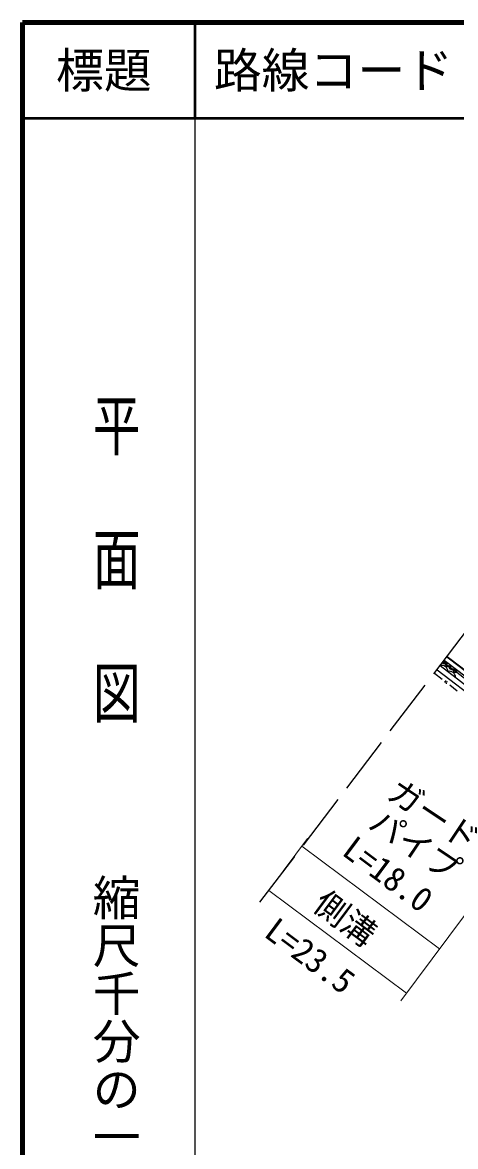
# Model space of a CAD drawing. Units: millimetres, scale not verified. Extents: x 40000 to 680000, y 20000 to 380000.
# Drawn here: x 40000 to 85259, y 262470 to 380000 of the extents above; entities that cross this region are included whole.
import ezdxf
from ezdxf.enums import TextEntityAlignment as Align

# ---------------------------------------------------------------- set-up
doc = ezdxf.new("R2010")
doc.units = ezdxf.units.MM
doc.header["$LTSCALE"] = 1000
doc.linetypes.add('DASHED', pattern=[7.5, 6, -1.5])
for name, color, linetype, lineweight in [('M-BGD', 7, 'Continuous', 25), ('M-STR-HTXT', 7, 'Continuous', 13), ('M-TTL', 2, 'Continuous', 140), ('M-TTL-BAND', 7, 'Continuous', 25), ('M-TTL-LINE', 7, 'Continuous', 50)]:
    doc.layers.add(name, color=color, linetype=linetype, lineweight=lineweight)
doc.layers.add('M-TTL-TXT', color=7, linetype='Continuous')
doc.styles.add('@ＭＳ ゴシック', font='')
doc.styles.add('ＭＳ ゴシック', font='')
doc.styles.get('@ＭＳ ゴシック').set_extended_font_data('@MS Gothic')
doc.styles.get('ＭＳ ゴシック').set_extended_font_data('MS Gothic')

msp = doc.modelspace()

# ---------------------------------------------------------------- linework, layer by layer
at = {"layer": 'M-BGD', "linetype": 'DASHED'}
for p, q in [((64824, 288011), (88519, 319164)), ((83341, 312315), (96617, 302124))]:
    msp.add_line(p, q, dxfattribs=at)
at = {"layer": 'M-BGD'}
for p, q in [((83665, 312751), (97209, 302326)), ((84017, 313244), (84005, 313253)), ((84416, 312939), (84017, 313244)), ((83055, 311958), (83852, 311345)), ((85444, 312152), (85033, 312467)), ((84425, 311061), (84075, 311016)), ((84227, 311214), (84273, 310863)), ((84648, 310732), (85445, 310119))]:
    msp.add_line(p, q, dxfattribs=at)
for points in [[(83956, 313165), (85383, 312073), (93894, 305488), (97351, 302768)], [(84374, 313714), (85804, 312620), (94318, 306032), (97983, 303149)]]:
    msp.add_lwpolyline(points, dxfattribs=at)
at = {"layer": 'M-BGD', "linetype": 'DASHED'}
for points in [[(84084, 313332), (85512, 312240), (94023, 305654), (97686, 302771)], [(84350, 313682), (85780, 312588), (94294, 306001), (97958, 303117)]]:
    msp.add_lwpolyline(points, dxfattribs=at)
at = {"layer": 'M-BGD'}
for radius in [75, 49.5, 24.5]:
    msp.add_circle((84725, 312703), radius, dxfattribs=at)
for centre, radius, start, end in [((83831, 312143), 630, 359.53291, 105.30091), ((84067, 313252), 286, 225.66592, 294.17856), ((84467, 312946), 286, 170.99795, 294.17655), ((84866, 312640), 286, 170.99762, 294.17718), ((84628, 311529), 630, 359.53291, 105.30091), ((85266, 312334), 286, 170.99623, 294.17856)]:
    msp.add_arc(centre, radius, start, end, dxfattribs=at)
at = {"layer": 'M-STR-HTXT'}
for p, q in [((97164, 301361), (79540, 277709)), ((66019, 289615), (69789, 294674)), ((69191, 293872), (83590, 283144)), ((65739, 289239), (80138, 278511))]:
    msp.add_line(p, q, dxfattribs=at)
at = {"layer": 'M-TTL'}
for p, q in [((40000, 380000), (40000, 20000)), ((680000, 380000), (40000, 380000))]:
    msp.add_line(p, q, dxfattribs=at)
at = {"layer": 'M-TTL-BAND'}
msp.add_line((58000, 370000), (58000, 20000), dxfattribs=at)
at = {"layer": 'M-TTL-LINE'}
for p, q in [((58000, 380000), (58000, 370000)), ((40000, 370000), (680000, 370000))]:
    msp.add_line(p, q, dxfattribs=at)

# ---------------------------------------------------------------- texts
at = {"layer": 'M-STR-HTXT', "style": 'ＭＳ ゴシック'}
for s, rotation, p in [('ガード', 326.235, (77499, 298358)), ('パイプ', 326.235, (75539, 295202)), ('側溝', 323.303, (69719, 286776))]:
    msp.add_text(s, height=2566, rotation=rotation, dxfattribs=at).set_placement(p, align=Align.BOTTOM_LEFT)
for s, p in [('L=18.0', (76988, 289310)), ('L=23.5', (68841, 280774))]:
    msp.add_text(s, height=2566, rotation=323.31, dxfattribs=at).set_placement(p, align=Align.BOTTOM_CENTER)
at = {"layer": 'M-TTL-BAND', "style": '@ＭＳ ゴシック', "width": 1.4}
msp.add_text('平  面  図', height=3666, rotation=270, dxfattribs=at).set_placement((49777, 306475), align=Align.MIDDLE_RIGHT)
at = {"layer": 'M-TTL-BAND', "style": '@ＭＳ ゴシック'}
msp.add_text('縮尺千分の一', height=3666, rotation=270, dxfattribs=at).set_placement((49777, 261030), align=Align.MIDDLE_RIGHT)
at = {"layer": 'M-TTL-TXT', "style": 'ＭＳ ゴシック'}
msp.add_text('標題', height=3666, dxfattribs=at).set_placement((48500, 375000), align=Align.MIDDLE_CENTER)
msp.add_text('路線コード', height=3666, dxfattribs=at).set_placement((60000, 375000), align=Align.MIDDLE_LEFT)

doc.saveas('drawing.dxf')
